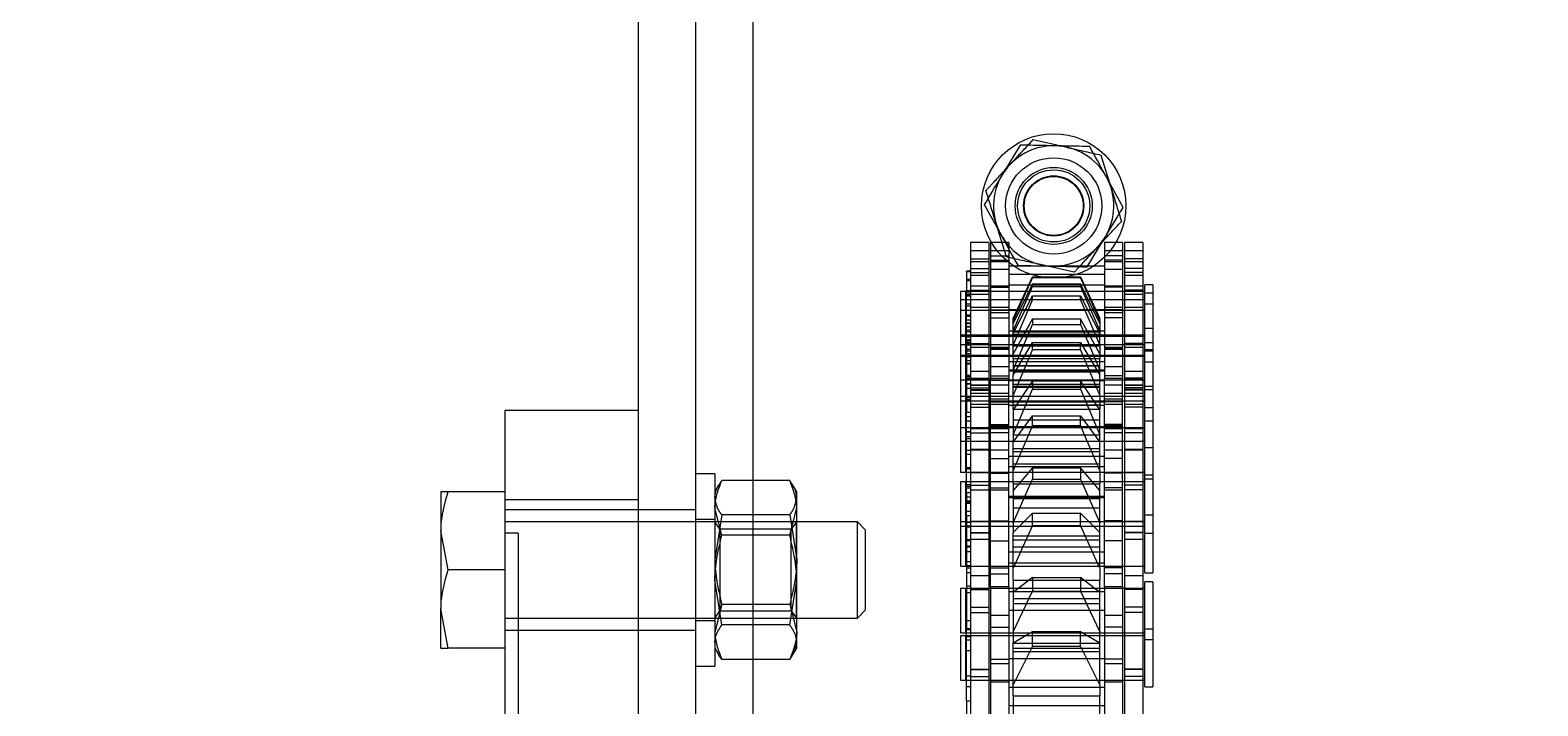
# Model space of a CAD drawing. Header units: metres. Extents: x 0 to 63075, y 0 to 44550.
# Drawn here: x 14050 to 14175.4, y 30950.5 to 31006.7 of the extents above; entities that cross this region are included whole.
import ezdxf

# ---------------------------------------------------------------- set-up
doc = ezdxf.new("R2010")
doc.units = ezdxf.units.M
doc.header["$LTSCALE"] = 75
doc.linetypes.add('HIDDEN2', pattern=[4.7625, 3.175, -1.5875])
for name, color, linetype in [('SDM', 7, 'Continuous'), ('SL1', 8, 'Continuous'), ('SL4', 4, 'Continuous'), ('ST1', 7, 'HIDDEN2')]:
    doc.layers.add(name, color=color, linetype=linetype)

# ---------------------------------------------------------------- blocks, each defined once
blk = doc.blocks.new('A$Cf5d57027')
at = {"layer": 'SL1'}
for radius, start, end in [(1221.5, 121.07475, 67.29436), (1158, 122.98775, 69.37001), (1150, 123.24685, 69.21988)]:
    blk.add_arc((6187.34, 9148.65), radius, start, end, dxfattribs=at)
blk = doc.blocks.new('A$Ca53c419a')
at = {"layer": 'SL4'}
for p, q in [((4554.71, 511.58), (4557.96, 512.17)), ((4554.71, 512.17), (4557.96, 512.17)), ((4554.71, 506.87), (4554.71, 511.58)), ((4564.46, 512.17), (4557.96, 512.17)), ((4561.21, 511.58), (4564.46, 512.17)), ((4561.21, 506.87), (4561.21, 511.58)), ((4567.71, 512.17), (4564.46, 512.17)), ((4567.71, 506.87), (4567.71, 511.58)), ((4564.28, 506.87), (4544.11, 506.87)), ((4564.28, 505.76), (4564.28, 506.87)), ((4567.03, 506.87), (4564.28, 506.87)), ((4567.03, 495.77), (4567.03, 506.87)), ((4574.46, 506.87), (4567.03, 506.87)), ((4574.46, 495.77), (4574.46, 506.87)), ((4564.28, 505.76), (4527.09, 505.76)), ((4619.72, 495.77), (3669.71, 495.77)), ((4614.72, 486.24), (4459.48, 486.24)), ((4591.6, 467.01), (4589.07, 465.62)), ((4596.53, 464.02), (4594.07, 465.52)), ((4586.42, 458.46), (4588.88, 456.96)), ((4591.35, 455.47), (4593.88, 456.86))]:
    blk.add_line(p, q, dxfattribs=at)
for start, end in [(58.7971, 118.7971), (118.7971, 178.7971), (358.7971, 58.7971), (178.7971, 238.7971), (298.7971, 358.7971), (238.7971, 298.7971)]:
    blk.add_arc((4591.48, 461.24), 5, start, end, dxfattribs=at)
for points, knots in [([(4554.71, 512.17), (4554.71, 512.16), (4554.71, 512.13), (4554.71, 511.82), (4554.71, 511.58)], [0, 0, 0, 0, 0.241851, 1, 1, 1, 1]), ([(4557.96, 512.17), (4558.04, 512.16), (4559.14, 512.16), (4560.21, 511.86), (4561.21, 511.58)], [0, 0, 0, 0, 0.070215, 1, 1, 1, 1]), ([(4564.46, 512.17), (4564.54, 512.16), (4565.64, 512.16), (4566.71, 511.86), (4567.71, 511.58)], [0, 0, 0, 0, 0.070215, 1, 1, 1, 1]), ([(4567.71, 511.58), (4567.71, 511.82), (4567.71, 512.13), (4567.71, 512.16), (4567.71, 512.17)], [0, 0, 0, 0, 0.758149, 1, 1, 1, 1]), ([(4594.07, 465.52), (4594.01, 465.55), (4593.17, 466.06), (4592.36, 466.55), (4591.6, 467.01)], [0, 0, 0, 0, 0.070201, 1, 1, 1, 1]), ([(4589.07, 465.62), (4589.01, 465.59), (4588.15, 465.12), (4587.32, 464.66), (4586.54, 464.23)], [0, 0, 0, 0, 0.070201, 1, 1, 1, 1]), ([(4586.54, 464.23), (4586.52, 463.5), (4586.5, 462.55), (4586.48, 461.57), (4586.48, 461.34)], [0, 0, 0, 0, 0.768151, 1, 1, 1, 1]), ([(4596.47, 461.14), (4596.48, 461.36), (4596.5, 462.34), (4596.52, 463.29), (4596.53, 464.02)], [0, 0, 0, 0, 0.231849, 1, 1, 1, 1]), ([(4586.48, 461.34), (4586.46, 460.57), (4586.44, 459.6), (4586.42, 458.66), (4586.42, 458.46)], [0, 0, 0, 0, 0.788999, 1, 1, 1, 1]), ([(4596.41, 458.25), (4596.42, 458.45), (4596.44, 459.39), (4596.46, 460.36), (4596.47, 461.14)], [0, 0, 0, 0, 0.2110008, 1, 1, 1, 1]), ([(4593.88, 456.86), (4593.94, 456.89), (4594.8, 457.36), (4595.63, 457.82), (4596.41, 458.25)], [0, 0, 0, 0, 0.070201, 1, 1, 1, 1]), ([(4588.88, 456.96), (4588.94, 456.93), (4589.78, 456.42), (4590.59, 455.93), (4591.35, 455.47)], [0, 0, 0, 0, 0.070201, 1, 1, 1, 1])]:
    blk.add_open_spline(points, degree=3, knots=knots, dxfattribs=at)
at = {"layer": 'ST1'}
for p, q in [((4556.21, 506.87), (4556.21, 495.77)), ((4557.21, 506.87), (4557.21, 477.56)), ((4565.21, 477.56), (4565.21, 506.87)), ((4566.21, 495.77), (4566.21, 506.87)), ((4567.03, 495.77), (4567.03, 506.87)), ((4556.21, 495.77), (4556.21, 491)), ((4566.21, 491), (4566.21, 495.77)), ((4669.71, 491), (3669.71, 491)), ((4553.21, 491), (4553.21, 489.4)), ((4557.01, 491), (4557.01, 489.4)), ((4565.41, 489.4), (4565.41, 491)), ((4569.21, 489.4), (4569.21, 491)), ((4569.21, 489.4), (4553.21, 489.4)), ((4553.77, 483.18), (4553.77, 488.82)), ((4554.71, 489.4), (4554.18, 489.09)), ((4558.34, 488.82), (4556.05, 489.4)), ((4556.65, 488.82), (4560.37, 489.4)), ((4556.65, 483.18), (4556.65, 488.82)), ((4557.21, 489.4), (4557.81, 488.98)), ((4564.35, 488.98), (4557.81, 488.98)), ((4557.81, 488.98), (4557.81, 483.05)), ((4558.34, 483.18), (4558.34, 488.82)), ((4565.78, 488.82), (4562.06, 489.4)), ((4564.09, 488.82), (4566.37, 489.4)), ((4564.09, 483.18), (4564.09, 488.82)), ((4564.61, 488.98), (4564.35, 488.98)), ((4564.61, 488.98), (4565.21, 489.4)), ((4564.61, 483.05), (4564.61, 488.98)), ((4565.78, 483.18), (4565.78, 488.82)), ((4568.25, 489.09), (4567.71, 489.4)), ((4568.65, 483.18), (4568.65, 488.82)), ((4554.18, 482.91), (4554.71, 482.6)), ((4554.71, 482.6), (4556.05, 482.6)), ((4558.34, 483.18), (4556.05, 482.6)), ((4556.05, 482.6), (4562.06, 482.6)), ((4556.65, 483.18), (4560.37, 482.6)), ((4557.81, 483.05), (4557.21, 482.63)), ((4557.21, 482.63), (4564.91, 482.63)), ((4557.21, 482.63), (4557.21, 482.6)), ((4557.81, 483.05), (4564.61, 483.05)), ((4565.78, 483.18), (4562.06, 482.6)), ((4562.06, 482.6), (4567.22, 482.6)), ((4564.09, 483.18), (4566.37, 482.6)), ((4565.21, 482.63), (4564.61, 483.05)), ((4564.91, 482.63), (4565.21, 482.63)), ((4565.21, 482.6), (4565.21, 482.63)), ((4567.22, 482.6), (4567.71, 482.6)), ((4567.71, 482.6), (4568.25, 482.91)), ((4557.21, 477.56), (4565.21, 477.56)), ((4557.21, 477.56), (4557.9, 476.87)), ((4564.52, 476.87), (4565.21, 477.56)), ((4557.9, 476.87), (4564.52, 476.87)), ((4555.73, 469), (4552.04, 469)), ((4552.04, 469), (4552.04, 468.53)), ((4555.73, 468.53), (4555.73, 469)), ((4559.67, 469), (4555.98, 469)), ((4555.98, 469), (4555.98, 468.53)), ((4559.67, 468.53), (4559.67, 469)), ((4565.22, 469), (4561.53, 469)), ((4561.53, 469), (4561.53, 468.53)), ((4564.84, 469), (4564.84, 468.53)), ((4568.53, 469), (4565.22, 469)), ((4565.22, 468.53), (4565.22, 469)), ((4568.53, 468.53), (4568.53, 469)), ((4573.04, 469), (4569.35, 469)), ((4569.35, 469), (4569.35, 468.53)), ((4571.93, 469), (4571.93, 468.53)), ((4575.26, 469), (4573.04, 469)), ((4573.04, 468.53), (4573.04, 469)), ((4578.95, 469), (4575.26, 469)), ((4575.26, 469), (4575.26, 468.53)), ((4575.62, 468.53), (4575.62, 469)), ((4577.03, 469), (4577.03, 468.53)), ((4579.08, 469), (4578.95, 469)), ((4578.95, 468.53), (4578.95, 469)), ((4582.77, 469), (4579.08, 469)), ((4579.08, 469), (4579.08, 468.53)), ((4579.97, 469), (4579.97, 468.53)), ((4580.66, 469), (4580.66, 468.53)), ((4580.72, 468.53), (4580.72, 469)), ((4584.35, 469), (4582.77, 469)), ((4582.77, 468.53), (4582.77, 469)), ((4583.66, 468.53), (4583.66, 469)), ((4584.35, 468.53), (4584.35, 469)), ((4550.33, 468.49), (4546.59, 468.49)), ((4559.58, 468.16), (4548.98, 468.16)), ((4550.33, 468.49), (4556.25, 468.49)), ((4550.33, 468.49), (4550.33, 468.16)), ((4551.52, 468.49), (4551.52, 468.16)), ((4552.04, 468.53), (4552.51, 468.53)), ((4552.04, 468.49), (4552.04, 466.64)), ((4552.04, 468.16), (4552.04, 453.66)), ((4552.34, 468.16), (4552.34, 466.64)), ((4552.41, 468.53), (4552.41, 468.16)), ((4552.51, 468.53), (4555.73, 468.53)), ((4552.93, 468.16), (4552.93, 466.64)), ((4552.96, 468.16), (4552.96, 466.64)), ((4554.51, 468.49), (4554.51, 468.16)), ((4555.36, 468.16), (4555.36, 468.53)), ((4555.68, 468.49), (4555.68, 468.16)), ((4555.73, 466.64), (4555.73, 468.49)), ((4555.73, 453.66), (4555.73, 468.16)), ((4555.76, 468.49), (4555.76, 468.16)), ((4555.98, 468.53), (4559.32, 468.53)), ((4555.98, 468.49), (4555.98, 466.64)), ((4555.98, 468.16), (4555.98, 453.66)), ((4555.99, 468.49), (4555.99, 468.16)), ((4556.25, 468.49), (4556.25, 468.16)), ((4565.73, 468.49), (4556.25, 468.49)), ((4556.34, 468.53), (4556.34, 468.16)), ((4557.02, 468.49), (4557.02, 468.16)), ((4557.68, 468.16), (4557.68, 466.64)), ((4558.13, 468.16), (4558.13, 466.64)), ((4559.3, 468.16), (4559.3, 468.53)), ((4559.32, 468.53), (4559.67, 468.53)), ((4559.58, 468.16), (4559.58, 466.64)), ((4564.32, 468.16), (4559.58, 468.16)), ((4559.67, 466.64), (4559.67, 468.49)), ((4559.67, 453.66), (4559.67, 468.16)), ((4559.88, 468.49), (4559.88, 468.16)), ((4560.76, 468.16), (4560.76, 466.64)), ((4561.01, 468.49), (4561.01, 468.16)), ((4561.37, 468.16), (4561.37, 468.49)), ((4561.53, 468.53), (4561.99, 468.53)), ((4561.53, 468.49), (4561.53, 466.64)), ((4561.53, 468.16), (4561.53, 453.66)), ((4561.57, 468.49), (4561.57, 468.16)), ((4561.9, 468.53), (4561.9, 468.16)), ((4561.99, 468.53), (4565.22, 468.53)), ((4562.75, 468.49), (4562.75, 468.16)), ((4563.13, 468.49), (4563.13, 468.16)), ((4563.22, 468.49), (4563.22, 468.16)), ((4563.65, 468.49), (4563.65, 468.16)), ((4563.74, 468.49), (4563.74, 468.16)), ((4563.74, 466.64), (4563.74, 468.16)), ((4564.31, 468.16), (4564.31, 466.64)), ((4564.32, 468.16), (4564.32, 466.64)), ((4569.29, 468.16), (4564.32, 468.16)), ((4564.8, 468.49), (4564.8, 468.16)), ((4564.84, 468.49), (4564.84, 468.16)), ((4564.84, 468.49), (4564.84, 466.64)), ((4564.84, 468.16), (4564.84, 453.66)), ((4564.85, 468.16), (4564.85, 468.53)), ((4565.18, 468.49), (4565.18, 468.16)), ((4565.21, 468.53), (4565.21, 468.16)), ((4565.22, 468.53), (4567.71, 468.53)), ((4565.22, 466.64), (4565.22, 468.16)), ((4565.22, 453.66), (4565.22, 468.16)), ((4565.28, 468.16), (4565.28, 466.64)), ((4565.73, 468.49), (4565.73, 468.16)), ((4565.73, 468.49), (4566.92, 468.49)), ((4566.1, 468.49), (4566.1, 468.16)), ((4566.77, 468.49), (4566.77, 468.16)), ((4566.85, 468.49), (4566.85, 468.16)), ((4567.64, 468.49), (4566.92, 468.49)), ((4566.92, 468.16), (4566.92, 468.49)), ((4567.29, 468.49), (4567.29, 468.16)), ((4567.64, 468.49), (4574.34, 468.49)), ((4567.64, 468.49), (4567.64, 468.16)), ((4567.71, 468.53), (4568.53, 468.53)), ((4567.86, 468.16), (4567.86, 466.64)), ((4568.05, 468.49), (4568.05, 468.16)), ((4568.16, 468.16), (4568.16, 468.53)), ((4568.25, 468.16), (4568.25, 466.64)), ((4568.32, 468.49), (4568.32, 468.16)), ((4568.53, 466.64), (4568.53, 468.49)), ((4568.53, 453.66), (4568.53, 468.16)), ((4577.12, 468.16), (4569.29, 468.16)), ((4569.29, 466.64), (4569.29, 468.16)), ((4569.35, 468.53), (4570.34, 468.53)), ((4569.35, 468.49), (4569.35, 466.64)), ((4569.35, 468.16), (4569.35, 453.66)), ((4569.63, 468.49), (4569.63, 468.16)), ((4569.72, 468.53), (4569.72, 468.16)), ((4570.34, 468.53), (4573.04, 468.53)), ((4570.83, 468.49), (4570.83, 468.16)), ((4571.17, 468.49), (4571.17, 468.16)), ((4571.19, 468.16), (4571.19, 466.64)), ((4571.21, 468.16), (4571.21, 466.64)), ((4571.23, 466.64), (4571.23, 468.16)), ((4571.93, 468.49), (4571.93, 466.64)), ((4571.93, 468.16), (4571.93, 453.66)), ((4572.14, 468.49), (4572.14, 468.16)), ((4572.3, 468.53), (4572.3, 468.16)), ((4572.6, 468.16), (4572.6, 466.64)), ((4572.67, 468.16), (4572.67, 468.53)), ((4572.73, 468.49), (4572.73, 468.16)), ((4572.96, 468.16), (4572.96, 466.64)), ((4573.04, 468.53), (4574.81, 468.53)), ((4573.04, 466.64), (4573.04, 468.49)), ((4573.04, 453.66), (4573.04, 468.16)), ((4573.61, 468.49), (4573.61, 468.16)), ((4573.97, 468.49), (4573.97, 468.16)), ((4574.34, 468.49), (4574.34, 468.16)), ((4580.25, 468.49), (4574.34, 468.49)), ((4574.75, 468.16), (4574.75, 466.64)), ((4574.81, 468.53), (4575.26, 468.53)), ((4575, 468.16), (4575, 466.64)), ((4575.25, 468.16), (4575.25, 468.53)), ((4575.26, 468.53), (4576.25, 468.53)), ((4575.26, 468.49), (4575.26, 466.64)), ((4575.26, 468.16), (4575.26, 453.66)), ((4575.33, 468.49), (4575.33, 468.16)), ((4575.42, 468.49), (4575.42, 468.16)), ((4575.57, 468.49), (4575.57, 468.16)), ((4575.62, 466.64), (4575.62, 468.49)), ((4575.62, 453.66), (4575.62, 468.16)), ((4575.63, 468.53), (4575.63, 468.16)), ((4575.9, 468.16), (4575.9, 466.64)), ((4576.15, 468.16), (4576.15, 466.64)), ((4576.22, 468.16), (4576.22, 466.64)), ((4576.25, 468.53), (4578.95, 468.53)), ((4576.32, 468.49), (4576.32, 468.16)), ((4576.36, 468.16), (4576.36, 466.64)), ((4576.55, 466.64), (4576.55, 468.16)), ((4576.59, 468.16), (4576.59, 466.64)), ((4576.69, 468.49), (4576.69, 468.16)), ((4576.72, 468.49), (4576.72, 468.16)), ((4577.03, 468.49), (4577.03, 466.64)), ((4577.03, 468.16), (4577.03, 453.66)), ((4577.08, 468.16), (4577.08, 466.64)), ((4577.1, 468.16), (4577.1, 466.64)), ((4580.05, 468.16), (4577.12, 468.16)), ((4577.12, 466.64), (4577.12, 468.16)), ((4577.14, 468.49), (4577.14, 468.16)), ((4577.15, 468.16), (4577.15, 466.64)), ((4577.19, 468.49), (4577.19, 468.16)), ((4577.31, 468.49), (4577.31, 468.16)), ((4577.33, 468.16), (4577.33, 468.49)), ((4577.37, 468.49), (4577.37, 468.16)), ((4577.4, 468.53), (4577.4, 468.16)), ((4577.4, 468.49), (4577.4, 468.16)), ((4577.72, 466.64), (4577.72, 468.16)), ((4578.36, 468.49), (4578.36, 468.16)), ((4578.37, 468.16), (4578.37, 468.49)), ((4578.39, 468.49), (4578.39, 468.16)), ((4578.59, 468.16), (4578.59, 468.53)), ((4578.93, 468.49), (4578.93, 468.16)), ((4578.95, 468.53), (4579.08, 468.53)), ((4578.95, 466.64), (4578.95, 468.49)), ((4578.95, 453.66), (4578.95, 468.16)), ((4578.98, 468.49), (4578.98, 468.16)), ((4579.08, 468.53), (4580.69, 468.53)), ((4579.08, 468.49), (4579.08, 466.64)), ((4579.08, 468.16), (4579.08, 453.66)), ((4579.17, 468.16), (4579.17, 468.49)), ((4579.44, 468.53), (4579.44, 468.16)), ((4579.57, 468.49), (4579.57, 468.16)), ((4579.7, 466.64), (4579.7, 468.16)), ((4579.92, 468.49), (4579.92, 468.16)), ((4579.97, 468.49), (4579.97, 466.64)), ((4579.97, 468.16), (4579.97, 453.66)), ((4580.05, 468.16), (4580.05, 466.64)), ((4583.03, 468.16), (4580.05, 468.16)), ((4580.06, 468.49), (4580.06, 468.16)), ((4580.08, 468.49), (4580.08, 468.16)), ((4580.11, 468.49), (4580.11, 468.16)), ((4580.25, 468.49), (4580.25, 468.16)), ((4580.25, 468.49), (4580.66, 468.49)), ((4580.25, 468.49), (4580.25, 468.16)), ((4580.34, 468.53), (4580.34, 468.16)), ((4580.35, 468.16), (4580.35, 468.53)), ((4580.58, 468.49), (4580.58, 468.16)), ((4580.62, 468.49), (4584.44, 468.49)), ((4580.62, 468.16), (4580.62, 468.49)), ((4580.66, 468.16), (4580.66, 468.49)), ((4580.66, 468.49), (4580.66, 466.64)), ((4580.66, 468.16), (4580.66, 453.66)), ((4580.69, 468.53), (4582.77, 468.53)), ((4580.72, 466.64), (4580.72, 468.49)), ((4580.72, 453.66), (4580.72, 468.16)), ((4581.03, 468.53), (4581.03, 468.16)), ((4581.18, 468.49), (4581.18, 468.16)), ((4581.43, 468.49), (4581.43, 468.16)), ((4581.45, 468.49), (4581.45, 468.16)), ((4581.67, 468.16), (4581.67, 468.49)), ((4581.76, 468.49), (4581.76, 468.16)), ((4582, 468.49), (4582, 468.16)), ((4582.31, 468.49), (4582.31, 468.16)), ((4582.33, 468.49), (4582.33, 468.16)), ((4582.33, 468.49), (4582.33, 468.16)), ((4582.4, 468.16), (4582.4, 468.53)), ((4582.77, 468.53), (4584.35, 468.53)), ((4582.77, 466.64), (4582.77, 468.49)), ((4582.77, 453.66), (4582.77, 468.16)), ((4586.84, 468.16), (4583.03, 468.16)), ((4583.03, 466.64), (4583.03, 468.16)), ((4583.18, 468.49), (4583.18, 468.16)), ((4583.3, 468.16), (4583.3, 468.53)), ((4583.66, 466.64), (4583.66, 468.49)), ((4583.66, 453.66), (4583.66, 468.16)), ((4583.98, 468.16), (4583.98, 468.53)), ((4584.11, 468.49), (4584.11, 468.16)), ((4584.15, 468.16), (4584.15, 466.64)), ((4584.26, 468.49), (4584.26, 468.16)), ((4584.35, 466.64), (4584.35, 468.49)), ((4584.35, 453.66), (4584.35, 468.16)), ((4584.38, 468.49), (4584.38, 468.16)), ((4584.44, 468.49), (4584.44, 468.16)), ((4586.03, 468.49), (4584.44, 468.49)), ((4584.47, 468.16), (4584.47, 466.64)), ((4584.8, 466.64), (4584.8, 468.16)), ((4585.27, 468.49), (4585.27, 468.16)), ((4585.37, 468.16), (4585.37, 468.49)), ((4585.71, 468.16), (4585.71, 466.64)), ((4585.94, 468.16), (4585.94, 466.64)), ((4586.03, 468.49), (4586.03, 468.16)), ((4586.03, 468.49), (4586.06, 468.49)), ((4586.06, 468.16), (4586.06, 468.49)), ((4586.27, 468.16), (4586.27, 466.64)), ((4587.07, 468.16), (4586.84, 468.16)), ((4586.84, 466.64), (4586.84, 468.16)), ((4587.07, 468.16), (4587.07, 466.64)), ((4588.43, 468.16), (4587.07, 468.16)), ((4587.74, 466.64), (4587.74, 468.16)), ((4588.43, 466.64), (4588.43, 468.16)), ((4553.78, 466.49), (4548.36, 466.49)), ((4559.58, 466.64), (4548.96, 466.64)), ((4551.9, 466.49), (4551.9, 464.96)), ((4552.04, 466.49), (4552.04, 464.96)), ((4553.4, 464.96), (4553.4, 466.49)), ((4553.78, 466.49), (4553.78, 464.96)), ((4559.81, 466.49), (4553.78, 466.49)), ((4555.73, 464.96), (4555.73, 466.49)), ((4555.98, 466.49), (4555.98, 464.96)), ((4556.46, 466.49), (4556.46, 464.96)), ((4557.45, 466.49), (4557.45, 464.96)), ((4564.32, 466.64), (4559.58, 466.64)), ((4559.67, 464.96), (4559.67, 466.49)), ((4559.81, 466.49), (4569.26, 466.49)), ((4559.81, 464.96), (4559.81, 466.49)), ((4560.89, 466.49), (4560.89, 464.96)), ((4561.39, 466.49), (4561.39, 464.96)), ((4561.53, 466.49), (4561.53, 464.96)), ((4563.62, 466.49), (4563.62, 464.96)), ((4569.29, 466.64), (4564.32, 466.64)), ((4564.84, 466.49), (4564.84, 464.96)), ((4565.22, 464.96), (4565.22, 466.49)), ((4565.3, 466.49), (4565.3, 464.96)), ((4567.86, 466.49), (4567.86, 464.96)), ((4568.05, 466.49), (4568.05, 464.96)), ((4568.53, 464.96), (4568.53, 466.49)), ((4569.26, 466.49), (4569.26, 464.96)), ((4569.26, 466.49), (4573.18, 466.49)), ((4577.12, 466.64), (4569.29, 466.64)), ((4569.35, 466.49), (4569.35, 464.96)), ((4570.48, 466.49), (4570.48, 464.96)), ((4571.19, 466.49), (4571.19, 464.96)), ((4571.93, 466.49), (4571.93, 464.96)), ((4572.6, 464.96), (4572.6, 466.49)), ((4572.96, 466.49), (4572.96, 464.96)), ((4573.03, 466.49), (4573.03, 464.96)), ((4573.04, 464.96), (4573.04, 466.49)), ((4573.1, 464.96), (4573.1, 466.49)), ((4573.18, 466.49), (4573.18, 464.96)), ((4573.18, 466.49), (4577.12, 466.49)), ((4573.3, 466.49), (4573.3, 464.96)), ((4575, 466.49), (4575, 464.96)), ((4575.2, 466.49), (4575.2, 464.96)), ((4575.26, 466.49), (4575.26, 464.96)), ((4575.4, 464.96), (4575.4, 466.49)), ((4575.62, 464.96), (4575.62, 466.49)), ((4575.9, 466.49), (4575.9, 464.96)), ((4576.59, 466.49), (4576.59, 464.96)), ((4577, 466.49), (4577, 464.96)), ((4577.03, 466.49), (4577.03, 464.96)), ((4580.05, 466.64), (4577.12, 466.64)), ((4583.03, 466.49), (4577.12, 466.49)), ((4577.12, 464.96), (4577.12, 466.49)), ((4577.35, 466.49), (4577.35, 464.96)), ((4578.11, 464.96), (4578.11, 466.49)), ((4578.95, 464.96), (4578.95, 466.49)), ((4579.08, 466.49), (4579.08, 464.96)), ((4579.56, 466.49), (4579.56, 464.96)), ((4579.63, 466.49), (4579.63, 464.96)), ((4579.7, 464.96), (4579.7, 466.49)), ((4579.97, 466.49), (4579.97, 464.96)), ((4583.03, 466.64), (4580.05, 466.64)), ((4580.66, 466.49), (4580.66, 464.96)), ((4580.72, 464.96), (4580.72, 466.49)), ((4582.18, 466.49), (4582.18, 464.96)), ((4582.63, 466.49), (4582.63, 464.96)), ((4582.77, 464.96), (4582.77, 466.49)), ((4582.83, 466.49), (4582.83, 464.96)), ((4586.84, 466.64), (4583.03, 466.64)), ((4584.73, 466.49), (4583.03, 466.49)), ((4583.03, 464.96), (4583.03, 466.49)), ((4583.66, 464.96), (4583.66, 466.49)), ((4584.35, 464.96), (4584.35, 466.49)), ((4584.73, 466.49), (4584.73, 464.96)), ((4586.84, 466.49), (4584.73, 466.49)), ((4584.8, 464.96), (4584.8, 466.49)), ((4586.22, 466.49), (4586.22, 464.96)), ((4587.07, 466.64), (4586.84, 466.64)), ((4588.43, 466.49), (4586.84, 466.49)), ((4586.84, 464.96), (4586.84, 466.49)), ((4586.98, 466.49), (4586.98, 464.96)), ((4588.43, 466.64), (4587.07, 466.64)), ((4587.32, 466.49), (4587.32, 464.96)), ((4587.74, 464.96), (4587.74, 466.49)), ((4588.43, 464.96), (4588.43, 466.49)), ((4553.78, 464.96), (4548.36, 464.96)), ((4549.93, 464.96), (4549.93, 457.03)), ((4551.44, 457.03), (4551.44, 464.96)), ((4552.04, 464.96), (4552.04, 457.03)), ((4559.81, 464.96), (4553.78, 464.96)), ((4553.86, 464.96), (4553.86, 457.03)), ((4555.73, 457.03), (4555.73, 464.96)), ((4555.98, 464.96), (4555.98, 457.03)), ((4557.85, 457.03), (4557.85, 464.96)), ((4559.41, 464.96), (4559.41, 457.03)), ((4559.67, 457.03), (4559.67, 464.96)), ((4559.81, 464.96), (4569.26, 464.96)), ((4561.53, 464.96), (4561.53, 457.03)), ((4561.78, 457.03), (4561.78, 464.96)), ((4562.72, 464.96), (4562.72, 457.03)), ((4564.84, 464.96), (4564.84, 457.03)), ((4565.22, 457.03), (4565.22, 464.96)), ((4567.24, 464.96), (4567.24, 457.03)), ((4567.33, 457.03), (4567.33, 464.96)), ((4568.53, 457.03), (4568.53, 464.96)), ((4569.26, 464.96), (4573.18, 464.96)), ((4569.35, 464.96), (4569.35, 457.03)), ((4569.82, 464.96), (4569.82, 457.03)), ((4570.64, 457.03), (4570.64, 464.96)), ((4571.93, 464.96), (4571.93, 457.03)), ((4573.04, 457.03), (4573.04, 464.96)), ((4573.15, 464.96), (4573.15, 457.03)), ((4573.18, 464.96), (4577.12, 464.96)), ((4574.92, 464.96), (4574.92, 457.03)), ((4575.16, 457.03), (4575.16, 464.96)), ((4575.26, 464.96), (4575.26, 457.03)), ((4575.62, 457.03), (4575.62, 464.96)), ((4576.96, 464.96), (4576.96, 457.03)), ((4583.03, 464.96), (4577, 464.96)), ((4577.03, 464.96), (4577.03, 457.03)), ((4577.74, 457.03), (4577.74, 464.96)), ((4577.86, 464.96), (4577.86, 457.03)), ((4578.55, 464.96), (4578.55, 457.03)), ((4578.95, 457.03), (4578.95, 464.96)), ((4579.08, 464.96), (4579.08, 457.03)), ((4579.97, 464.96), (4579.97, 457.03)), ((4580.66, 464.96), (4580.66, 457.03)), ((4580.72, 457.03), (4580.72, 464.96)), ((4581.07, 457.03), (4581.07, 464.96)), ((4582.77, 457.03), (4582.77, 464.96)), ((4582.84, 457.03), (4582.84, 464.96)), ((4584.73, 464.96), (4583.03, 464.96)), ((4583.66, 457.03), (4583.66, 464.96)), ((4584.35, 457.03), (4584.35, 464.96)), ((4586.84, 464.96), (4584.73, 464.96)), ((4584.88, 457.03), (4584.88, 464.96)), ((4585.78, 457.03), (4585.78, 464.96)), ((4586.47, 457.03), (4586.47, 464.96)), ((4588.43, 464.96), (4586.77, 464.96)), ((4587.24, 465.17), (4590, 466.02)), ((4550.75, 464.6), (4544.54, 464.6)), ((4550.75, 464.6), (4550.75, 457.4)), ((4550.75, 464.6), (4551.66, 464.6)), ((4554.88, 463), (4551.66, 464.6)), ((4551.66, 464.6), (4555.14, 464.6)), ((4554.44, 464.6), (4554.44, 457.4)), ((4554.71, 464.6), (4554.71, 457.4)), ((4555.11, 464.6), (4555.11, 457.4)), ((4555.14, 464.6), (4556.09, 463)), ((4560.35, 464.6), (4555.14, 464.6)), ((4556.07, 464.6), (4559.45, 463)), ((4558.43, 464.6), (4558.43, 457.4)), ((4558.84, 464.6), (4558.84, 457.4)), ((4560.58, 463), (4559.34, 464.6)), ((4560.35, 464.6), (4560.35, 457.4)), ((4560.35, 464.6), (4561.37, 464.6)), ((4564.9, 463), (4561.37, 464.6)), ((4561.37, 464.6), (4564.33, 464.6)), ((4563.13, 464.6), (4563.13, 457.4)), ((4563.72, 464.6), (4563.72, 457.4)), ((4564.06, 464.6), (4564.06, 457.4)), ((4564.33, 464.6), (4565.93, 463)), ((4568.38, 464.6), (4564.33, 464.6)), ((4565.12, 464.6), (4568.75, 463)), ((4566.38, 464.6), (4566.38, 457.4)), ((4567.15, 464.6), (4567.15, 457.4)), ((4569.69, 463), (4567.83, 464.6)), ((4568.38, 464.6), (4568.38, 457.4)), ((4568.38, 464.6), (4569.48, 464.6)), ((4573.21, 463), (4569.48, 464.6)), ((4569.48, 464.6), (4571.84, 464.6)), ((4570.04, 464.6), (4570.04, 457.4)), ((4571.06, 464.6), (4571.06, 457.4)), ((4571.32, 464.6), (4571.32, 457.4)), ((4571.84, 464.6), (4574.02, 463)), ((4574.59, 464.6), (4571.84, 464.6)), ((4572.44, 464.6), (4572.44, 457.4)), ((4572.45, 464.6), (4576.23, 463)), ((4573.68, 464.6), (4573.68, 457.4)), ((4576.94, 463), (4574.52, 464.6)), ((4574.59, 464.6), (4574.59, 457.4)), ((4574.59, 464.6), (4575.74, 464.6)), ((4574.94, 464.6), (4574.94, 457.4)), ((4579.54, 463), (4575.74, 464.6)), ((4575.74, 464.6), (4577.41, 464.6)), ((4576.41, 464.6), (4576.41, 457.4)), ((4576.49, 464.6), (4576.49, 457.4)), ((4576.67, 464.6), (4576.67, 457.4)), ((4577.41, 464.6), (4580.12, 463)), ((4578.78, 464.6), (4577.41, 464.6)), ((4577.69, 464.6), (4577.69, 457.4)), ((4577.83, 464.6), (4581.62, 463)), ((4578.18, 464.6), (4578.18, 457.4)), ((4578.22, 464.6), (4578.22, 457.4)), ((4578.78, 464.6), (4578.78, 457.4)), ((4578.78, 464.6), (4579.93, 464.6)), ((4582.1, 463), (4579.19, 464.6)), ((4579.84, 464.6), (4579.84, 457.4)), ((4583.69, 463), (4579.93, 464.6)), ((4579.93, 464.6), (4580.87, 464.6)), ((4579.93, 464.6), (4579.93, 457.4)), ((4580.62, 464.6), (4580.62, 457.4)), ((4580.81, 464.6), (4580.81, 457.4)), ((4580.81, 464.6), (4581.94, 464.6)), ((4580.87, 464.6), (4584.01, 463)), ((4581, 464.6), (4581, 457.4)), ((4581.09, 464.6), (4584.78, 463)), ((4584.99, 463), (4581.69, 464.6)), ((4585.52, 463), (4581.94, 464.6)), ((4581.94, 464.6), (4582.11, 464.6)), ((4582.11, 464.6), (4585.58, 463)), ((4554.88, 463), (4554.88, 459)), ((4554.88, 463), (4556.09, 463)), ((4556.09, 463), (4556.09, 459)), ((4559.45, 463), (4559.45, 459)), ((4560.58, 463), (4559.45, 463)), ((4560.58, 463), (4560.58, 459)), ((4564.9, 463), (4564.9, 459)), ((4564.9, 463), (4565.93, 463)), ((4565.93, 463), (4565.93, 459)), ((4568.75, 463), (4568.75, 459)), ((4569.69, 463), (4568.75, 463)), ((4569.69, 463), (4569.69, 459)), ((4573.21, 463), (4573.21, 459)), ((4573.21, 463), (4574.02, 463)), ((4574.02, 463), (4574.02, 459)), ((4576.94, 463), (4576.23, 463)), ((4576.23, 463), (4576.23, 459)), ((4576.94, 463), (4576.94, 459)), ((4579.54, 463), (4579.54, 459)), ((4579.54, 463), (4580.12, 463)), ((4580.12, 463), (4580.12, 459)), ((4582.1, 463), (4581.62, 463)), ((4581.62, 463), (4581.62, 459)), ((4582.1, 463), (4582.1, 459)), ((4583.69, 463), (4583.69, 459)), ((4583.69, 463), (4584.01, 463)), ((4584.01, 463), (4584.01, 459)), ((4584.99, 463), (4584.78, 463)), ((4584.78, 463), (4584.78, 459)), ((4584.99, 463), (4584.99, 459)), ((4585.52, 463), (4585.52, 459)), ((4585.52, 463), (4585.58, 463)), ((4585.58, 463), (4585.58, 459)), ((4596.99, 462.94), (4596.35, 460.13)), ((4585.96, 459.54), (4586.6, 462.35)), ((4551.66, 457.4), (4554.88, 459)), ((4554.88, 459), (4556.09, 459)), ((4556.09, 459), (4555.14, 457.4)), ((4559.45, 459), (4556.07, 457.4)), ((4559.34, 457.4), (4560.58, 459)), ((4560.58, 459), (4559.45, 459)), ((4561.37, 457.4), (4564.9, 459)), ((4565.93, 459), (4564.33, 457.4)), ((4564.9, 459), (4565.93, 459)), ((4568.75, 459), (4565.12, 457.4)), ((4567.83, 457.4), (4569.69, 459)), ((4569.69, 459), (4568.75, 459)), ((4569.48, 457.4), (4573.21, 459)), ((4574.02, 459), (4571.84, 457.4)), ((4576.23, 459), (4572.45, 457.4)), ((4573.21, 459), (4574.02, 459)), ((4574.52, 457.4), (4576.94, 459)), ((4575.74, 457.4), (4579.54, 459)), ((4576.94, 459), (4576.23, 459)), ((4580.12, 459), (4577.41, 457.4)), ((4581.62, 459), (4577.83, 457.4)), ((4579.19, 457.4), (4582.1, 459)), ((4579.54, 459), (4580.12, 459)), ((4579.93, 457.4), (4583.69, 459)), ((4584.01, 459), (4580.87, 457.4)), ((4584.78, 459), (4581.09, 457.4)), ((4582.1, 459), (4581.62, 459)), ((4581.69, 457.4), (4584.99, 459)), ((4581.94, 457.4), (4585.52, 459)), ((4585.58, 459), (4582.11, 457.4)), ((4583.69, 459), (4584.01, 459)), ((4584.99, 459), (4584.78, 459)), ((4585.52, 459), (4585.58, 459)), ((4544.54, 457.4), (4550.75, 457.4)), ((4551.66, 457.4), (4550.75, 457.4)), ((4551.66, 457.4), (4555.14, 457.4)), ((4555.14, 457.4), (4560.35, 457.4)), ((4561.37, 457.4), (4560.35, 457.4)), ((4561.37, 457.4), (4564.33, 457.4)), ((4564.33, 457.4), (4568.38, 457.4)), ((4569.48, 457.4), (4568.38, 457.4)), ((4569.48, 457.4), (4571.84, 457.4)), ((4571.84, 457.4), (4574.59, 457.4)), ((4575.74, 457.4), (4574.59, 457.4)), ((4575.74, 457.4), (4577.41, 457.4)), ((4577.41, 457.4), (4578.78, 457.4)), ((4579.93, 457.4), (4578.78, 457.4)), ((4579.93, 457.4), (4580.87, 457.4)), ((4581.94, 457.4), (4580.81, 457.4)), ((4581.94, 457.4), (4582.11, 457.4)), ((4553.78, 457.03), (4548.36, 457.03)), ((4551.9, 457.03), (4551.9, 455.52)), ((4552.04, 457.03), (4552.04, 455.52)), ((4553.4, 455.52), (4553.4, 457.03)), ((4553.78, 455.52), (4553.78, 457.03)), ((4559.81, 457.03), (4553.78, 457.03)), ((4555.73, 455.52), (4555.73, 457.03)), ((4555.98, 457.03), (4555.98, 455.52)), ((4556.46, 455.52), (4556.46, 457.03)), ((4557.45, 457.03), (4557.45, 455.52)), ((4559.67, 455.52), (4559.67, 457.03)), ((4559.81, 457.03), (4569.26, 457.03)), ((4559.81, 455.52), (4559.81, 457.03)), ((4560.89, 455.52), (4560.89, 457.03)), ((4561.39, 455.52), (4561.39, 457.03)), ((4561.53, 457.03), (4561.53, 455.52)), ((4563.62, 455.52), (4563.62, 457.03)), ((4564.84, 457.03), (4564.84, 455.52)), ((4565.22, 455.52), (4565.22, 457.03)), ((4565.3, 455.52), (4565.3, 457.03)), ((4567.86, 457.03), (4567.86, 455.52)), ((4568.05, 455.52), (4568.05, 457.03)), ((4568.53, 455.52), (4568.53, 457.03)), ((4569.26, 455.52), (4569.26, 457.03)), ((4569.26, 457.03), (4573.18, 457.03)), ((4569.35, 457.03), (4569.35, 455.52)), ((4570.48, 455.52), (4570.48, 457.03)), ((4571.19, 457.03), (4571.19, 455.52)), ((4571.93, 457.03), (4571.93, 455.52)), ((4572.6, 455.52), (4572.6, 457.03)), ((4572.96, 457.03), (4572.96, 455.52)), ((4573.03, 455.52), (4573.03, 457.03)), ((4573.04, 455.52), (4573.04, 457.03)), ((4573.1, 455.52), (4573.1, 457.03)), ((4573.18, 455.52), (4573.18, 457.03)), ((4573.18, 457.03), (4577.12, 457.03)), ((4573.3, 455.52), (4573.3, 457.03)), ((4575, 457.03), (4575, 455.52)), ((4575.2, 455.52), (4575.2, 457.03)), ((4575.26, 457.03), (4575.26, 455.52)), ((4575.4, 455.52), (4575.4, 457.03)), ((4575.62, 455.52), (4575.62, 457.03)), ((4575.9, 457.03), (4575.9, 455.52)), ((4576.59, 457.03), (4576.59, 455.52)), ((4577, 455.52), (4577, 457.03)), ((4577.03, 457.03), (4577.03, 455.52)), ((4583.03, 457.03), (4577.12, 457.03)), ((4577.12, 455.52), (4577.12, 457.03)), ((4577.35, 455.52), (4577.35, 457.03)), ((4578.11, 455.52), (4578.11, 457.03)), ((4578.95, 455.52), (4578.95, 457.03)), ((4579.08, 457.03), (4579.08, 455.52)), ((4579.56, 457.03), (4579.56, 455.52)), ((4579.63, 455.52), (4579.63, 457.03)), ((4579.7, 455.52), (4579.7, 457.03)), ((4579.97, 457.03), (4579.97, 455.52)), ((4580.66, 457.03), (4580.66, 455.52)), ((4580.72, 455.52), (4580.72, 457.03)), ((4582.18, 455.52), (4582.18, 457.03)), ((4582.63, 457.03), (4582.63, 455.52)), ((4582.77, 455.52), (4582.77, 457.03)), ((4582.83, 455.52), (4582.83, 457.03)), ((4584.73, 457.03), (4583.03, 457.03)), ((4583.03, 455.52), (4583.03, 457.03)), ((4583.66, 455.52), (4583.66, 457.03)), ((4584.35, 455.52), (4584.35, 457.03)), ((4584.73, 455.52), (4584.73, 457.03)), ((4586.84, 457.03), (4584.73, 457.03)), ((4584.8, 455.52), (4584.8, 457.03)), ((4586.22, 457.03), (4586.22, 455.52)), ((4588.43, 457.03), (4586.84, 457.03)), ((4586.84, 455.52), (4586.84, 457.03)), ((4586.98, 455.52), (4586.98, 457.03)), ((4587.32, 455.52), (4587.32, 457.03)), ((4587.74, 455.52), (4587.74, 457.03)), ((4588.43, 455.52), (4588.43, 457.03)), ((4595.71, 457.31), (4592.95, 456.46)), ((4553.78, 455.52), (4548.36, 455.52)), ((4559.58, 455.36), (4548.96, 455.36)), ((4552.04, 455.36), (4552.04, 453.84)), ((4552.34, 453.84), (4552.34, 455.36)), ((4552.93, 453.84), (4552.93, 455.36)), ((4552.96, 453.84), (4552.96, 455.36)), ((4559.81, 455.52), (4553.78, 455.52)), ((4555.73, 453.84), (4555.73, 455.36)), ((4555.98, 455.36), (4555.98, 453.84)), ((4557.68, 453.84), (4557.68, 455.36)), ((4558.13, 453.84), (4558.13, 455.36)), ((4559.58, 453.84), (4559.58, 455.36)), ((4564.32, 455.36), (4559.58, 455.36)), ((4559.67, 453.84), (4559.67, 455.36)), ((4559.81, 455.52), (4569.26, 455.52)), ((4560.76, 455.36), (4560.76, 453.84)), ((4561.53, 455.36), (4561.53, 453.84)), ((4563.74, 453.84), (4563.74, 455.36)), ((4564.31, 453.84), (4564.31, 455.36)), ((4564.32, 453.84), (4564.32, 455.36)), ((4569.29, 455.36), (4564.32, 455.36)), ((4564.84, 455.36), (4564.84, 453.84)), ((4565.22, 453.84), (4565.22, 455.36)), ((4565.28, 455.36), (4565.28, 453.84)), ((4567.86, 453.84), (4567.86, 455.36)), ((4568.25, 453.84), (4568.25, 455.36)), ((4568.53, 453.84), (4568.53, 455.36)), ((4569.26, 455.52), (4573.18, 455.52)), ((4577.12, 455.36), (4569.29, 455.36)), ((4569.29, 453.84), (4569.29, 455.36)), ((4569.35, 455.36), (4569.35, 453.84)), ((4571.19, 455.36), (4571.19, 453.84)), ((4571.21, 453.84), (4571.21, 455.36)), ((4571.23, 453.84), (4571.23, 455.36)), ((4571.93, 455.36), (4571.93, 453.84)), ((4572.6, 453.84), (4572.6, 455.36)), ((4572.96, 455.36), (4572.96, 453.84)), ((4573.04, 453.84), (4573.04, 455.36)), ((4573.18, 455.52), (4577.12, 455.52)), ((4574.75, 453.84), (4574.75, 455.36)), ((4575, 455.36), (4575, 453.84)), ((4575.26, 455.36), (4575.26, 453.84)), ((4575.62, 453.84), (4575.62, 455.36)), ((4575.9, 455.36), (4575.9, 453.84)), ((4576.15, 453.84), (4576.15, 455.36)), ((4576.22, 453.84), (4576.22, 455.36)), ((4576.36, 453.84), (4576.36, 455.36)), ((4576.55, 453.84), (4576.55, 455.36)), ((4576.59, 455.36), (4576.59, 453.84)), ((4577.03, 455.36), (4577.03, 453.84)), ((4577.08, 455.36), (4577.08, 453.84)), ((4577.1, 453.84), (4577.1, 455.36)), ((4583.03, 455.52), (4577.12, 455.52)), ((4580.05, 455.36), (4577.12, 455.36)), ((4577.12, 453.84), (4577.12, 455.36)), ((4577.15, 453.84), (4577.15, 455.36)), ((4577.72, 453.84), (4577.72, 455.36)), ((4578.95, 453.84), (4578.95, 455.36)), ((4579.08, 455.36), (4579.08, 453.84)), ((4579.7, 453.84), (4579.7, 455.36)), ((4579.97, 455.36), (4579.97, 453.84)), ((4580.05, 453.84), (4580.05, 455.36)), ((4583.03, 455.36), (4580.05, 455.36)), ((4580.66, 455.36), (4580.66, 453.84)), ((4580.72, 453.84), (4580.72, 455.36)), ((4582.77, 453.84), (4582.77, 455.36)), ((4584.73, 455.52), (4583.03, 455.52)), ((4586.84, 455.36), (4583.03, 455.36)), ((4583.03, 453.84), (4583.03, 455.36)), ((4583.66, 453.84), (4583.66, 455.36)), ((4584.15, 455.36), (4584.15, 453.84)), ((4584.35, 453.84), (4584.35, 455.36)), ((4584.47, 453.84), (4584.47, 455.36)), ((4586.84, 455.52), (4584.73, 455.52)), ((4584.8, 453.84), (4584.8, 455.36)), ((4585.71, 455.36), (4585.71, 453.84)), ((4585.94, 453.84), (4585.94, 455.36)), ((4586.27, 453.84), (4586.27, 455.36)), ((4588.43, 455.52), (4586.84, 455.52)), ((4587.07, 455.36), (4586.84, 455.36)), ((4586.84, 453.84), (4586.84, 455.36)), ((4587.07, 453.84), (4587.07, 455.36)), ((4588.43, 455.36), (4587.07, 455.36)), ((4587.74, 453.84), (4587.74, 455.36)), ((4588.43, 453.84), (4588.43, 455.36)), ((4559.58, 453.84), (4548.96, 453.84)), ((4551.49, 453.66), (4556.28, 453.66)), ((4551.49, 453.66), (4551.49, 453)), ((4555.42, 453.66), (4555.42, 453)), ((4556.28, 453.66), (4560.22, 453.66)), ((4556.28, 453), (4556.28, 453.66)), ((4564.32, 453.84), (4559.58, 453.84)), ((4560.22, 453), (4560.22, 453.66)), ((4560.97, 453.66), (4565.77, 453.66)), ((4560.97, 453.66), (4560.97, 453)), ((4564.28, 453.66), (4564.28, 453)), ((4569.29, 453.84), (4564.32, 453.84)), ((4565.77, 453.66), (4568.8, 453.66)), ((4565.77, 453), (4565.77, 453.66)), ((4568.8, 453.66), (4573.59, 453.66)), ((4568.8, 453.66), (4568.8, 453)), ((4569.08, 453), (4569.08, 453.66)), ((4577.12, 453.84), (4569.29, 453.84)), ((4571.38, 453.66), (4571.38, 453)), ((4573.59, 453.66), (4574.71, 453.66)), ((4573.59, 453), (4573.59, 453.66)), ((4574.71, 453.66), (4579.51, 453.66)), ((4574.71, 453.66), (4574.71, 453)), ((4576.18, 453), (4576.18, 453.66)), ((4576.48, 453.66), (4576.48, 453)), ((4580.05, 453.84), (4577.12, 453.84)), ((4578.52, 453.66), (4578.52, 453)), ((4579.42, 453.66), (4579.42, 453)), ((4579.51, 453.66), (4583.32, 453.66)), ((4579.51, 453), (4579.51, 453.66)), ((4583.03, 453.84), (4580.05, 453.84)), ((4580.11, 453.66), (4580.11, 453)), ((4581.28, 453), (4581.28, 453.66)), ((4586.84, 453.84), (4583.03, 453.84)), ((4583.32, 453.66), (4584.91, 453.66)), ((4583.32, 453), (4583.32, 453.66)), ((4584.22, 453), (4584.22, 453.66)), ((4584.91, 453), (4584.91, 453.66)), ((4587.07, 453.84), (4586.84, 453.84)), ((4588.43, 453.84), (4587.07, 453.84)), ((4556.28, 453), (4551.49, 453)), ((4560.22, 453), (4556.28, 453)), ((4565.77, 453), (4560.97, 453)), ((4568.8, 453), (4565.77, 453)), ((4573.59, 453), (4568.8, 453)), ((4574.71, 453), (4573.59, 453)), ((4579.51, 453), (4574.71, 453)), ((4583.32, 453), (4579.51, 453)), ((4584.91, 453), (4583.32, 453))]:
    blk.add_line(p, q, dxfattribs=at)
for radius in [6, 4, 3.2, 3, 2.5, 2.45]:
    blk.add_circle((4591.48, 461.24), radius, dxfattribs=at)
for points, knots in [([(4556.05, 489.4), (4556, 489.4), (4555.23, 489.39), (4554.47, 489.1), (4553.77, 488.82)], [0, 0, 0, 0, 0.070215, 1, 1, 1, 1]), ([(4553.77, 488.82), (4553.89, 488.92), (4554.02, 489.04), (4554.16, 489.08), (4554.17, 489.08)], [0, 0, 0, 0, 0.9148028, 1, 1, 1, 1]), ([(4555.21, 489.4), (4555.34, 489.39), (4555.83, 489.36), (4556.3, 489.05), (4556.65, 488.82)], [0, 0, 0, 0, 0.268634, 1, 1, 1, 1]), ([(4562.06, 489.4), (4561.97, 489.4), (4560.71, 489.39), (4559.48, 489.1), (4558.34, 488.82)], [0, 0, 0, 0, 0.0702148, 1, 1, 1, 1]), ([(4560.37, 489.4), (4560.45, 489.4), (4561.71, 489.39), (4562.94, 489.1), (4564.09, 488.82)], [0, 0, 0, 0, 0.0702148, 1, 1, 1, 1]), ([(4565.78, 488.82), (4565.9, 488.91), (4566.37, 489.25), (4566.86, 489.34), (4567.22, 489.4)], [0, 0, 0, 0, 0.257551, 1, 1, 1, 1]), ([(4566.37, 489.4), (4566.43, 489.4), (4567.2, 489.39), (4567.95, 489.1), (4568.65, 488.82)], [0, 0, 0, 0, 0.070215, 1, 1, 1, 1]), ([(4567.22, 489.4), (4567.35, 489.39), (4567.83, 489.36), (4568.31, 489.05), (4568.65, 488.82)], [0, 0, 0, 0, 0.268634, 1, 1, 1, 1]), ([(4556.05, 482.6), (4556, 482.6), (4555.23, 482.61), (4554.47, 482.91), (4553.77, 483.18)], [0, 0, 0, 0, 0.070215, 1, 1, 1, 1]), ([(4553.77, 483.18), (4553.89, 483.1), (4554.36, 482.76), (4554.85, 482.67), (4555.21, 482.6)], [0, 0, 0, 0, 0.2575513, 1, 1, 1, 1]), ([(4555.21, 482.6), (4555.34, 482.61), (4555.83, 482.64), (4556.3, 482.96), (4556.65, 483.18)], [0, 0, 0, 0, 0.268634, 1, 1, 1, 1]), ([(4562.06, 482.6), (4561.97, 482.6), (4560.71, 482.61), (4559.48, 482.91), (4558.34, 483.18)], [0, 0, 0, 0, 0.0702148, 1, 1, 1, 1]), ([(4560.37, 482.6), (4560.45, 482.6), (4561.71, 482.61), (4562.94, 482.91), (4564.09, 483.18)], [0, 0, 0, 0, 0.0702148, 1, 1, 1, 1]), ([(4565.78, 483.18), (4565.9, 483.1), (4566.37, 482.76), (4566.86, 482.67), (4567.22, 482.6)], [0, 0, 0, 0, 0.257551, 1, 1, 1, 1]), ([(4566.37, 482.6), (4566.43, 482.6), (4567.2, 482.61), (4567.95, 482.91), (4568.65, 483.18)], [0, 0, 0, 0, 0.070215, 1, 1, 1, 1]), ([(4567.22, 482.6), (4567.35, 482.61), (4567.83, 482.64), (4568.31, 482.96), (4568.65, 483.18)], [0, 0, 0, 0, 0.268634, 1, 1, 1, 1]), ([(4590, 466.02), (4590.07, 466.04), (4591, 466.33), (4591.91, 466.61), (4592.76, 466.87)], [0, 0, 0, 0, 0.070201, 1, 1, 1, 1]), ([(4592.76, 466.87), (4592.94, 466.7), (4593.63, 466.06), (4594.34, 465.4), (4594.88, 464.91)], [0, 0, 0, 0, 0.257551, 1, 1, 1, 1]), ([(4586.6, 462.35), (4586.62, 462.42), (4586.83, 463.37), (4587.04, 464.3), (4587.24, 465.17)], [0, 0, 0, 0, 0.070201, 1, 1, 1, 1]), ([(4594.88, 464.91), (4595.07, 464.73), (4595.78, 464.06), (4596.48, 463.42), (4596.99, 462.94)], [0, 0, 0, 0, 0.268634, 1, 1, 1, 1]), ([(4596.35, 460.13), (4596.33, 460.06), (4596.12, 459.11), (4595.91, 458.18), (4595.71, 457.31)], [0, 0, 0, 0, 0.070201, 1, 1, 1, 1]), ([(4585.96, 459.54), (4586.14, 459.37), (4586.83, 458.73), (4587.54, 458.07), (4588.07, 457.57)], [0, 0, 0, 0, 0.257551, 1, 1, 1, 1]), ([(4588.07, 457.57), (4588.27, 457.4), (4588.98, 456.73), (4589.68, 456.08), (4590.19, 455.61)], [0, 0, 0, 0, 0.268634, 1, 1, 1, 1]), ([(4592.95, 456.46), (4592.88, 456.44), (4591.95, 456.15), (4591.04, 455.87), (4590.19, 455.61)], [0, 0, 0, 0, 0.070201, 1, 1, 1, 1])]:
    blk.add_open_spline(points, degree=3, knots=knots, dxfattribs=at)

msp = doc.modelspace()

# ---------------------------------------------------------------- block references
at = {"layer": 'SDM'}
msp.add_blockref('A$Cf5d57027', (8259.51, 22502.83), dxfattribs=at)
at = {"layer": 'SDM', "rotation": 90}
msp.add_blockref('A$Ca53c419a', (14596.36, 26400.6), dxfattribs=at)

doc.saveas('drawing.dxf')
